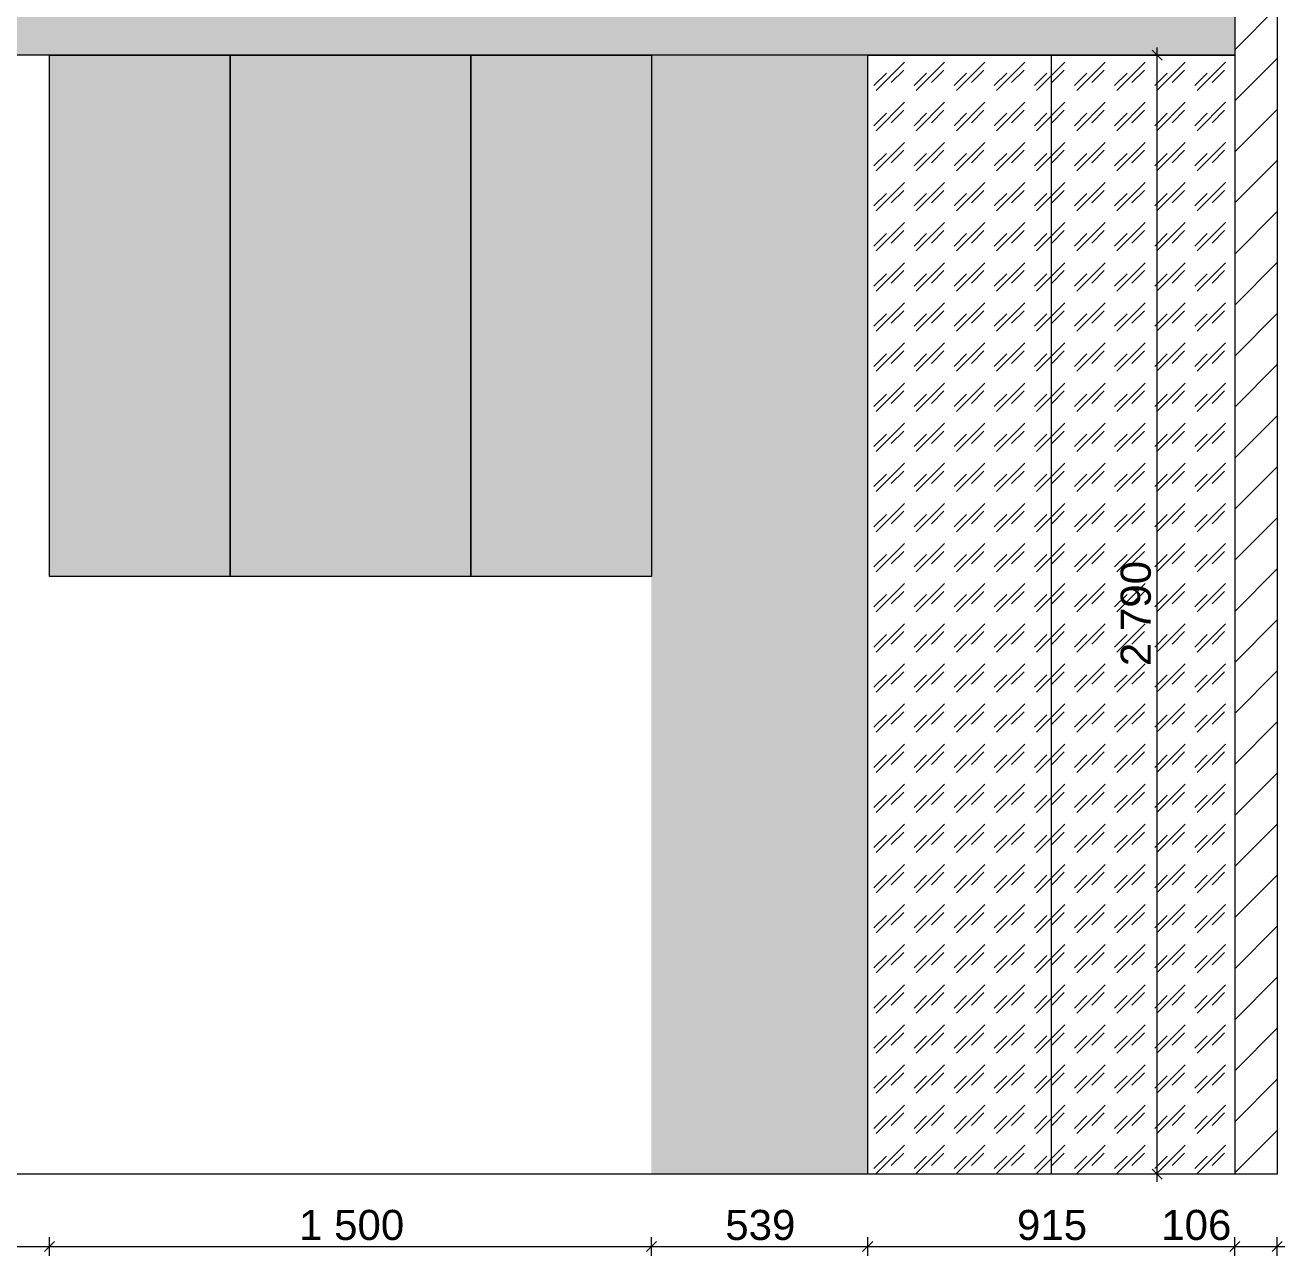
# Model space of a CAD drawing. Header units: millimetres. Extents: x 2336463 to 2579121, y 595385 to 778077.
# Drawn here: x 2497457 to 2500596, y 681008 to 684077 of the extents above; entities that cross this region are included whole.
import ezdxf

# ---------------------------------------------------------------- set-up
doc = ezdxf.new("R2010")
doc.units = ezdxf.units.MM
doc.header["$MEASUREMENT"] = 0
for name, color, linetype, lineweight in [('+возводимые стены_Ном._пера__1', 7, 'Continuous', 13), ('+возводимые стены_Ном._пера__19', 255, 'Continuous', 0), ('1 Планировка_Ном._пера__1', 7, 'Continuous', 13)]:
    doc.layers.add(name, color=color, linetype=linetype, lineweight=lineweight)
doc.layers.add('+возводимые стены_Ном._пера__242', color=7, linetype='Continuous', lineweight=13, true_color=0x1b55b5)
doc.layers.add('1 Планировка размеры_Ном._пера__242', color=7, linetype='Continuous', lineweight=13, true_color=0x1b55b5)
doc.layers.add('1 Планировка размеры', color=7, linetype='Continuous')
doc.styles.add('СГЕНЕРИР_СТИЛЬ_1', font='arial.ttf')
doc.dimstyles.new('СГЕНЕРИР_СТИЛЬ__1', dxfattribs={"dimtxt": 75, "dimasz": 23.75, "dimexe": 0.18, "dimexo": 300, "dimgap": 0, "dimtad": 1, "dimtih": 1, "dimtoh": 1, "dimdec": 0, "dimzin": 0, "dimdsep": 46, "dimtxsty": 'СГЕНЕРИР_СТИЛЬ_1', "dimblk": 'ARROWHEAD_6', "dimblk1": 'ARROWHEAD_6', "dimblk2": 'ARROWHEAD_6', "dimcen": 0.09, "dimclrd": 256, "dimclre": 256, "dimclrt": 256, "dimazin": 0, "dimtfac": 1, "dimtdec": 4, "dimtmove": 0, "dimatfit": 3, "dimfxl": 0, "dimtolj": 1, "dimtzin": 0, "dimarcsym": 0})
doc.dimstyles.new('СГЕНЕРИР_СТИЛЬ__2', dxfattribs={"dimtxt": 75, "dimasz": 23.75, "dimexe": 0.18, "dimexo": 300, "dimgap": 0, "dimtad": 1, "dimdec": 0, "dimzin": 0, "dimdsep": 46, "dimtxsty": 'СГЕНЕРИР_СТИЛЬ_1', "dimblk": 'ARROWHEAD_6', "dimblk1": 'ARROWHEAD_6', "dimblk2": 'ARROWHEAD_6', "dimcen": 0.09, "dimclrd": 256, "dimclre": 256, "dimclrt": 256, "dimazin": 0, "dimtfac": 1, "dimtdec": 4, "dimtmove": 0, "dimatfit": 3, "dimfxl": 0, "dimtolj": 1, "dimtzin": 0, "dimarcsym": 0})

# ---------------------------------------------------------------- blocks, each defined once
blk = doc.blocks.new('*X16', base_point=(2086872, 585813.7))
at = {"layer": '+возводимые стены_Ном._пера__242', "color": 152, "linetype": 'Continuous', "lineweight": 13, "true_color": 0x1b55b5}
for p, q in [((2499577.5, 683913.7), (2499648.2, 683984.4)), ((2499677.5, 683913.7), (2499748.2, 683984.4)), ((2499777.5, 683913.7), (2499848.2, 683984.4)), ((2499877.5, 683913.7), (2499948.2, 683984.4)), ((2499977.5, 683913.7), (2500048.2, 683984.4)), ((2500077.5, 683913.7), (2500148.2, 683984.4)), ((2500177.5, 683913.7), (2500248.2, 683984.4)), ((2500277.5, 683913.7), (2500348.2, 683984.4)), ((2500377.5, 683913.7), (2500448.2, 683984.4)), ((2499572, 683926.1), (2499603.1, 683957.1)), ((2499615.2, 683933.6), (2499646.3, 683964.7)), ((2499672, 683926.1), (2499703.1, 683957.1)), ((2499715.2, 683933.6), (2499746.3, 683964.7)), ((2499772, 683926.1), (2499803.1, 683957.1)), ((2499815.2, 683933.6), (2499846.3, 683964.7)), ((2499872, 683926.1), (2499903.1, 683957.1)), ((2499915.2, 683933.6), (2499946.3, 683964.7)), ((2499972, 683926.1), (2500003.1, 683957.1)), ((2500015.2, 683933.6), (2500046.3, 683964.7)), ((2500072, 683926.1), (2500103.1, 683957.1)), ((2500115.2, 683933.6), (2500146.3, 683964.7)), ((2500172, 683926.1), (2500203.1, 683957.1)), ((2500215.2, 683933.6), (2500246.3, 683964.7)), ((2500272, 683926.1), (2500303.1, 683957.1)), ((2500315.2, 683933.6), (2500346.3, 683964.7)), ((2500372, 683926.1), (2500403.1, 683957.1)), ((2500415.2, 683933.6), (2500446.3, 683964.7)), ((2499577.5, 683813.7), (2499648.2, 683884.4)), ((2499677.5, 683813.7), (2499748.2, 683884.4)), ((2499777.5, 683813.7), (2499848.2, 683884.4)), ((2499877.5, 683813.7), (2499948.2, 683884.4)), ((2499977.5, 683813.7), (2500048.2, 683884.4)), ((2500077.5, 683813.7), (2500148.2, 683884.4)), ((2500177.5, 683813.7), (2500248.2, 683884.4)), ((2500277.5, 683813.7), (2500348.2, 683884.4)), ((2500377.5, 683813.7), (2500448.2, 683884.4)), ((2499572, 683826.1), (2499603.1, 683857.1)), ((2499615.2, 683833.6), (2499646.3, 683864.7)), ((2499672, 683826.1), (2499703.1, 683857.1)), ((2499715.2, 683833.6), (2499746.3, 683864.7)), ((2499772, 683826.1), (2499803.1, 683857.1)), ((2499815.2, 683833.6), (2499846.3, 683864.7)), ((2499872, 683826.1), (2499903.1, 683857.1)), ((2499915.2, 683833.6), (2499946.3, 683864.7)), ((2499972, 683826.1), (2500003.1, 683857.1)), ((2500015.2, 683833.6), (2500046.3, 683864.7)), ((2500072, 683826.1), (2500103.1, 683857.1)), ((2500115.2, 683833.6), (2500146.3, 683864.7)), ((2500172, 683826.1), (2500203.1, 683857.1)), ((2500215.2, 683833.6), (2500246.3, 683864.7)), ((2500272, 683826.1), (2500303.1, 683857.1)), ((2500315.2, 683833.6), (2500346.3, 683864.7)), ((2500372, 683826.1), (2500403.1, 683857.1)), ((2500415.2, 683833.6), (2500446.3, 683864.7)), ((2499577.5, 683713.7), (2499648.2, 683784.4)), ((2499677.5, 683713.7), (2499748.2, 683784.4)), ((2499777.5, 683713.7), (2499848.2, 683784.4)), ((2499877.5, 683713.7), (2499948.2, 683784.4)), ((2499977.5, 683713.7), (2500048.2, 683784.4)), ((2500077.5, 683713.7), (2500148.2, 683784.4)), ((2500177.5, 683713.7), (2500248.2, 683784.4)), ((2500277.5, 683713.7), (2500348.2, 683784.4)), ((2500377.5, 683713.7), (2500448.2, 683784.4)), ((2499572, 683726.1), (2499603.1, 683757.1)), ((2499615.2, 683733.6), (2499646.3, 683764.7)), ((2499672, 683726.1), (2499703.1, 683757.1)), ((2499715.2, 683733.6), (2499746.3, 683764.7)), ((2499772, 683726.1), (2499803.1, 683757.1)), ((2499815.2, 683733.6), (2499846.3, 683764.7)), ((2499872, 683726.1), (2499903.1, 683757.1)), ((2499915.2, 683733.6), (2499946.3, 683764.7)), ((2499972, 683726.1), (2500003.1, 683757.1)), ((2500015.2, 683733.6), (2500046.3, 683764.7)), ((2500072, 683726.1), (2500103.1, 683757.1)), ((2500115.2, 683733.6), (2500146.3, 683764.7)), ((2500172, 683726.1), (2500203.1, 683757.1)), ((2500215.2, 683733.6), (2500246.3, 683764.7)), ((2500272, 683726.1), (2500303.1, 683757.1)), ((2500315.2, 683733.6), (2500346.3, 683764.7)), ((2500372, 683726.1), (2500403.1, 683757.1)), ((2500415.2, 683733.6), (2500446.3, 683764.7)), ((2499572, 683626.1), (2499603.1, 683657.1)), ((2499577.5, 683613.7), (2499648.2, 683684.4)), ((2499615.2, 683633.6), (2499646.3, 683664.7)), ((2499672, 683626.1), (2499703.1, 683657.1)), ((2499677.5, 683613.7), (2499748.2, 683684.4)), ((2499715.2, 683633.6), (2499746.3, 683664.7)), ((2499772, 683626.1), (2499803.1, 683657.1)), ((2499777.5, 683613.7), (2499848.2, 683684.4)), ((2499815.2, 683633.6), (2499846.3, 683664.7)), ((2499872, 683626.1), (2499903.1, 683657.1)), ((2499877.5, 683613.7), (2499948.2, 683684.4)), ((2499915.2, 683633.6), (2499946.3, 683664.7)), ((2499972, 683626.1), (2500003.1, 683657.1)), ((2499977.5, 683613.7), (2500048.2, 683684.4)), ((2500015.2, 683633.6), (2500046.3, 683664.7)), ((2500072, 683626.1), (2500103.1, 683657.1)), ((2500077.5, 683613.7), (2500148.2, 683684.4)), ((2500115.2, 683633.6), (2500146.3, 683664.7)), ((2500172, 683626.1), (2500203.1, 683657.1)), ((2500177.5, 683613.7), (2500248.2, 683684.4)), ((2500215.2, 683633.6), (2500246.3, 683664.7)), ((2500272, 683626.1), (2500303.1, 683657.1)), ((2500277.5, 683613.7), (2500348.2, 683684.4)), ((2500315.2, 683633.6), (2500346.3, 683664.7)), ((2500372, 683626.1), (2500403.1, 683657.1)), ((2500377.5, 683613.7), (2500448.2, 683684.4)), ((2500415.2, 683633.6), (2500446.3, 683664.7)), ((2499577.5, 683513.7), (2499648.2, 683584.4)), ((2499615.2, 683533.6), (2499646.3, 683564.7)), ((2499677.5, 683513.7), (2499748.2, 683584.4)), ((2499715.2, 683533.6), (2499746.3, 683564.7)), ((2499777.5, 683513.7), (2499848.2, 683584.4)), ((2499815.2, 683533.6), (2499846.3, 683564.7)), ((2499877.5, 683513.7), (2499948.2, 683584.4)), ((2499915.2, 683533.6), (2499946.3, 683564.7)), ((2499977.5, 683513.7), (2500048.2, 683584.4)), ((2500015.2, 683533.6), (2500046.3, 683564.7)), ((2500077.5, 683513.7), (2500148.2, 683584.4)), ((2500115.2, 683533.6), (2500146.3, 683564.7)), ((2500177.5, 683513.7), (2500248.2, 683584.4)), ((2500215.2, 683533.6), (2500246.3, 683564.7)), ((2500277.5, 683513.7), (2500348.2, 683584.4)), ((2500315.2, 683533.6), (2500346.3, 683564.7)), ((2500377.5, 683513.7), (2500448.2, 683584.4)), ((2500415.2, 683533.6), (2500446.3, 683564.7)), ((2499572, 683526.1), (2499603.1, 683557.1)), ((2499672, 683526.1), (2499703.1, 683557.1)), ((2499772, 683526.1), (2499803.1, 683557.1)), ((2499872, 683526.1), (2499903.1, 683557.1)), ((2499972, 683526.1), (2500003.1, 683557.1)), ((2500072, 683526.1), (2500103.1, 683557.1)), ((2500172, 683526.1), (2500203.1, 683557.1)), ((2500272, 683526.1), (2500303.1, 683557.1)), ((2500372, 683526.1), (2500403.1, 683557.1)), ((2499577.5, 683413.7), (2499648.2, 683484.4)), ((2499677.5, 683413.7), (2499748.2, 683484.4)), ((2499777.5, 683413.7), (2499848.2, 683484.4)), ((2499877.5, 683413.7), (2499948.2, 683484.4)), ((2499977.5, 683413.7), (2500048.2, 683484.4)), ((2500077.5, 683413.7), (2500148.2, 683484.4)), ((2500177.5, 683413.7), (2500248.2, 683484.4)), ((2500277.5, 683413.7), (2500348.2, 683484.4)), ((2500377.5, 683413.7), (2500448.2, 683484.4)), ((2499572, 683426.1), (2499603.1, 683457.1)), ((2499615.2, 683433.6), (2499646.3, 683464.7)), ((2499672, 683426.1), (2499703.1, 683457.1)), ((2499715.2, 683433.6), (2499746.3, 683464.7)), ((2499772, 683426.1), (2499803.1, 683457.1)), ((2499815.2, 683433.6), (2499846.3, 683464.7)), ((2499872, 683426.1), (2499903.1, 683457.1)), ((2499915.2, 683433.6), (2499946.3, 683464.7)), ((2499972, 683426.1), (2500003.1, 683457.1)), ((2500015.2, 683433.6), (2500046.3, 683464.7)), ((2500072, 683426.1), (2500103.1, 683457.1)), ((2500115.2, 683433.6), (2500146.3, 683464.7)), ((2500172, 683426.1), (2500203.1, 683457.1)), ((2500215.2, 683433.6), (2500246.3, 683464.7)), ((2500272, 683426.1), (2500303.1, 683457.1)), ((2500315.2, 683433.6), (2500346.3, 683464.7)), ((2500372, 683426.1), (2500403.1, 683457.1)), ((2500415.2, 683433.6), (2500446.3, 683464.7)), ((2499577.5, 683313.7), (2499648.2, 683384.4)), ((2499677.5, 683313.7), (2499748.2, 683384.4)), ((2499777.5, 683313.7), (2499848.2, 683384.4)), ((2499877.5, 683313.7), (2499948.2, 683384.4)), ((2499977.5, 683313.7), (2500048.2, 683384.4)), ((2500077.5, 683313.7), (2500148.2, 683384.4)), ((2500177.5, 683313.7), (2500248.2, 683384.4)), ((2500277.5, 683313.7), (2500348.2, 683384.4)), ((2500377.5, 683313.7), (2500448.2, 683384.4)), ((2499572, 683326.1), (2499603.1, 683357.1)), ((2499615.2, 683333.6), (2499646.3, 683364.7)), ((2499672, 683326.1), (2499703.1, 683357.1)), ((2499715.2, 683333.6), (2499746.3, 683364.7)), ((2499772, 683326.1), (2499803.1, 683357.1)), ((2499815.2, 683333.6), (2499846.3, 683364.7)), ((2499872, 683326.1), (2499903.1, 683357.1)), ((2499915.2, 683333.6), (2499946.3, 683364.7)), ((2499972, 683326.1), (2500003.1, 683357.1)), ((2500015.2, 683333.6), (2500046.3, 683364.7)), ((2500072, 683326.1), (2500103.1, 683357.1)), ((2500115.2, 683333.6), (2500146.3, 683364.7)), ((2500172, 683326.1), (2500203.1, 683357.1)), ((2500215.2, 683333.6), (2500246.3, 683364.7)), ((2500272, 683326.1), (2500303.1, 683357.1)), ((2500315.2, 683333.6), (2500346.3, 683364.7)), ((2500372, 683326.1), (2500403.1, 683357.1)), ((2500415.2, 683333.6), (2500446.3, 683364.7)), ((2499577.5, 683213.7), (2499648.2, 683284.4)), ((2499677.5, 683213.7), (2499748.2, 683284.4)), ((2499777.5, 683213.7), (2499848.2, 683284.4)), ((2499877.5, 683213.7), (2499948.2, 683284.4)), ((2499977.5, 683213.7), (2500048.2, 683284.4)), ((2500077.5, 683213.7), (2500148.2, 683284.4)), ((2500177.5, 683213.7), (2500248.2, 683284.4)), ((2500277.5, 683213.7), (2500348.2, 683284.4)), ((2500377.5, 683213.7), (2500448.2, 683284.4)), ((2499572, 683226.1), (2499603.1, 683257.1)), ((2499615.2, 683233.6), (2499646.3, 683264.7)), ((2499672, 683226.1), (2499703.1, 683257.1)), ((2499715.2, 683233.6), (2499746.3, 683264.7)), ((2499772, 683226.1), (2499803.1, 683257.1)), ((2499815.2, 683233.6), (2499846.3, 683264.7)), ((2499872, 683226.1), (2499903.1, 683257.1)), ((2499915.2, 683233.6), (2499946.3, 683264.7)), ((2499972, 683226.1), (2500003.1, 683257.1)), ((2500015.2, 683233.6), (2500046.3, 683264.7)), ((2500072, 683226.1), (2500103.1, 683257.1)), ((2500115.2, 683233.6), (2500146.3, 683264.7)), ((2500172, 683226.1), (2500203.1, 683257.1)), ((2500215.2, 683233.6), (2500246.3, 683264.7)), ((2500272, 683226.1), (2500303.1, 683257.1)), ((2500315.2, 683233.6), (2500346.3, 683264.7)), ((2500372, 683226.1), (2500403.1, 683257.1)), ((2500415.2, 683233.6), (2500446.3, 683264.7)), ((2499572, 683126.1), (2499603.1, 683157.1)), ((2499577.5, 683113.7), (2499648.2, 683184.4)), ((2499615.2, 683133.6), (2499646.3, 683164.7)), ((2499672, 683126.1), (2499703.1, 683157.1)), ((2499677.5, 683113.7), (2499748.2, 683184.4)), ((2499715.2, 683133.6), (2499746.3, 683164.7)), ((2499772, 683126.1), (2499803.1, 683157.1)), ((2499777.5, 683113.7), (2499848.2, 683184.4)), ((2499815.2, 683133.6), (2499846.3, 683164.7)), ((2499872, 683126.1), (2499903.1, 683157.1)), ((2499877.5, 683113.7), (2499948.2, 683184.4)), ((2499915.2, 683133.6), (2499946.3, 683164.7)), ((2499972, 683126.1), (2500003.1, 683157.1)), ((2499977.5, 683113.7), (2500048.2, 683184.4)), ((2500015.2, 683133.6), (2500046.3, 683164.7)), ((2500072, 683126.1), (2500103.1, 683157.1)), ((2500077.5, 683113.7), (2500148.2, 683184.4)), ((2500115.2, 683133.6), (2500146.3, 683164.7)), ((2500172, 683126.1), (2500203.1, 683157.1)), ((2500177.5, 683113.7), (2500248.2, 683184.4)), ((2500215.2, 683133.6), (2500246.3, 683164.7)), ((2500272, 683126.1), (2500303.1, 683157.1)), ((2500277.5, 683113.7), (2500348.2, 683184.4)), ((2500315.2, 683133.6), (2500346.3, 683164.7)), ((2500372, 683126.1), (2500403.1, 683157.1)), ((2500377.5, 683113.7), (2500448.2, 683184.4)), ((2500415.2, 683133.6), (2500446.3, 683164.7)), ((2499577.5, 683013.7), (2499648.2, 683084.4)), ((2499615.2, 683033.6), (2499646.3, 683064.7)), ((2499677.5, 683013.7), (2499748.2, 683084.4)), ((2499715.2, 683033.6), (2499746.3, 683064.7)), ((2499777.5, 683013.7), (2499848.2, 683084.4)), ((2499815.2, 683033.6), (2499846.3, 683064.7)), ((2499877.5, 683013.7), (2499948.2, 683084.4)), ((2499915.2, 683033.6), (2499946.3, 683064.7)), ((2499977.5, 683013.7), (2500048.2, 683084.4)), ((2500015.2, 683033.6), (2500046.3, 683064.7)), ((2500077.5, 683013.7), (2500148.2, 683084.4)), ((2500115.2, 683033.6), (2500146.3, 683064.7)), ((2500177.5, 683013.7), (2500248.2, 683084.4)), ((2500215.2, 683033.6), (2500246.3, 683064.7)), ((2500277.5, 683013.7), (2500348.2, 683084.4)), ((2500315.2, 683033.6), (2500346.3, 683064.7)), ((2500377.5, 683013.7), (2500448.2, 683084.4)), ((2500415.2, 683033.6), (2500446.3, 683064.7)), ((2499572, 683026.1), (2499603.1, 683057.1)), ((2499672, 683026.1), (2499703.1, 683057.1)), ((2499772, 683026.1), (2499803.1, 683057.1)), ((2499872, 683026.1), (2499903.1, 683057.1)), ((2499972, 683026.1), (2500003.1, 683057.1)), ((2500072, 683026.1), (2500103.1, 683057.1)), ((2500172, 683026.1), (2500203.1, 683057.1)), ((2500272, 683026.1), (2500303.1, 683057.1)), ((2500372, 683026.1), (2500403.1, 683057.1)), ((2499577.5, 682913.7), (2499648.2, 682984.4)), ((2499677.5, 682913.7), (2499748.2, 682984.4)), ((2499777.5, 682913.7), (2499848.2, 682984.4)), ((2499877.5, 682913.7), (2499948.2, 682984.4)), ((2499977.5, 682913.7), (2500048.2, 682984.4)), ((2500077.5, 682913.7), (2500148.2, 682984.4)), ((2500177.5, 682913.7), (2500248.2, 682984.4)), ((2500277.5, 682913.7), (2500348.2, 682984.4)), ((2500377.5, 682913.7), (2500448.2, 682984.4)), ((2499572, 682926.1), (2499603.1, 682957.1)), ((2499615.2, 682933.6), (2499646.3, 682964.7)), ((2499672, 682926.1), (2499703.1, 682957.1)), ((2499715.2, 682933.6), (2499746.3, 682964.7)), ((2499772, 682926.1), (2499803.1, 682957.1)), ((2499815.2, 682933.6), (2499846.3, 682964.7)), ((2499872, 682926.1), (2499903.1, 682957.1)), ((2499915.2, 682933.6), (2499946.3, 682964.7)), ((2499972, 682926.1), (2500003.1, 682957.1)), ((2500015.2, 682933.6), (2500046.3, 682964.7)), ((2500072, 682926.1), (2500103.1, 682957.1)), ((2500115.2, 682933.6), (2500146.3, 682964.7)), ((2500172, 682926.1), (2500203.1, 682957.1)), ((2500215.2, 682933.6), (2500246.3, 682964.7)), ((2500272, 682926.1), (2500303.1, 682957.1)), ((2500315.2, 682933.6), (2500346.3, 682964.7)), ((2500372, 682926.1), (2500403.1, 682957.1)), ((2500415.2, 682933.6), (2500446.3, 682964.7)), ((2499577.5, 682813.7), (2499648.2, 682884.4)), ((2499677.5, 682813.7), (2499748.2, 682884.4)), ((2499777.5, 682813.7), (2499848.2, 682884.4)), ((2499877.5, 682813.7), (2499948.2, 682884.4)), ((2499977.5, 682813.7), (2500048.2, 682884.4)), ((2500077.5, 682813.7), (2500148.2, 682884.4)), ((2500177.5, 682813.7), (2500248.2, 682884.4)), ((2500277.5, 682813.7), (2500348.2, 682884.4)), ((2500377.5, 682813.7), (2500448.2, 682884.4)), ((2499572, 682826.1), (2499603.1, 682857.1)), ((2499615.2, 682833.6), (2499646.3, 682864.7)), ((2499672, 682826.1), (2499703.1, 682857.1)), ((2499715.2, 682833.6), (2499746.3, 682864.7)), ((2499772, 682826.1), (2499803.1, 682857.1)), ((2499815.2, 682833.6), (2499846.3, 682864.7)), ((2499872, 682826.1), (2499903.1, 682857.1)), ((2499915.2, 682833.6), (2499946.3, 682864.7)), ((2499972, 682826.1), (2500003.1, 682857.1)), ((2500015.2, 682833.6), (2500046.3, 682864.7)), ((2500072, 682826.1), (2500103.1, 682857.1)), ((2500115.2, 682833.6), (2500146.3, 682864.7)), ((2500172, 682826.1), (2500203.1, 682857.1)), ((2500215.2, 682833.6), (2500246.3, 682864.7)), ((2500272, 682826.1), (2500303.1, 682857.1)), ((2500315.2, 682833.6), (2500346.3, 682864.7)), ((2500372, 682826.1), (2500403.1, 682857.1)), ((2500415.2, 682833.6), (2500446.3, 682864.7)), ((2499577.5, 682713.7), (2499648.2, 682784.4)), ((2499677.5, 682713.7), (2499748.2, 682784.4)), ((2499777.5, 682713.7), (2499848.2, 682784.4)), ((2499877.5, 682713.7), (2499948.2, 682784.4)), ((2499977.5, 682713.7), (2500048.2, 682784.4)), ((2500077.5, 682713.7), (2500148.2, 682784.4)), ((2500177.5, 682713.7), (2500248.2, 682784.4)), ((2500277.5, 682713.7), (2500348.2, 682784.4)), ((2500377.5, 682713.7), (2500448.2, 682784.4)), ((2499572, 682726.1), (2499603.1, 682757.1)), ((2499615.2, 682733.6), (2499646.3, 682764.7)), ((2499672, 682726.1), (2499703.1, 682757.1)), ((2499715.2, 682733.6), (2499746.3, 682764.7)), ((2499772, 682726.1), (2499803.1, 682757.1)), ((2499815.2, 682733.6), (2499846.3, 682764.7)), ((2499872, 682726.1), (2499903.1, 682757.1)), ((2499915.2, 682733.6), (2499946.3, 682764.7)), ((2499972, 682726.1), (2500003.1, 682757.1)), ((2500015.2, 682733.6), (2500046.3, 682764.7)), ((2500072, 682726.1), (2500103.1, 682757.1)), ((2500115.2, 682733.6), (2500146.3, 682764.7)), ((2500172, 682726.1), (2500203.1, 682757.1)), ((2500215.2, 682733.6), (2500246.3, 682764.7)), ((2500272, 682726.1), (2500303.1, 682757.1)), ((2500315.2, 682733.6), (2500346.3, 682764.7)), ((2500372, 682726.1), (2500403.1, 682757.1)), ((2500415.2, 682733.6), (2500446.3, 682764.7)), ((2499577.5, 682613.7), (2499648.2, 682684.4)), ((2499677.5, 682613.7), (2499748.2, 682684.4)), ((2499777.5, 682613.7), (2499848.2, 682684.4)), ((2499877.5, 682613.7), (2499948.2, 682684.4)), ((2499977.5, 682613.7), (2500048.2, 682684.4)), ((2500077.5, 682613.7), (2500148.2, 682684.4)), ((2500177.5, 682613.7), (2500248.2, 682684.4)), ((2500277.5, 682613.7), (2500348.2, 682684.4)), ((2500377.5, 682613.7), (2500448.2, 682684.4)), ((2499572, 682626.1), (2499603.1, 682657.1)), ((2499615.2, 682633.6), (2499646.3, 682664.7)), ((2499672, 682626.1), (2499703.1, 682657.1)), ((2499715.2, 682633.6), (2499746.3, 682664.7)), ((2499772, 682626.1), (2499803.1, 682657.1)), ((2499815.2, 682633.6), (2499846.3, 682664.7)), ((2499872, 682626.1), (2499903.1, 682657.1)), ((2499915.2, 682633.6), (2499946.3, 682664.7)), ((2499972, 682626.1), (2500003.1, 682657.1)), ((2500015.2, 682633.6), (2500046.3, 682664.7)), ((2500072, 682626.1), (2500103.1, 682657.1)), ((2500115.2, 682633.6), (2500146.3, 682664.7)), ((2500172, 682626.1), (2500203.1, 682657.1)), ((2500215.2, 682633.6), (2500246.3, 682664.7)), ((2500272, 682626.1), (2500303.1, 682657.1)), ((2500315.2, 682633.6), (2500346.3, 682664.7)), ((2500372, 682626.1), (2500403.1, 682657.1)), ((2500415.2, 682633.6), (2500446.3, 682664.7)), ((2499577.5, 682513.7), (2499648.2, 682584.4)), ((2499615.2, 682533.6), (2499646.3, 682564.7)), ((2499677.5, 682513.7), (2499748.2, 682584.4)), ((2499715.2, 682533.6), (2499746.3, 682564.7)), ((2499777.5, 682513.7), (2499848.2, 682584.4)), ((2499815.2, 682533.6), (2499846.3, 682564.7)), ((2499877.5, 682513.7), (2499948.2, 682584.4)), ((2499915.2, 682533.6), (2499946.3, 682564.7)), ((2499977.5, 682513.7), (2500048.2, 682584.4)), ((2500015.2, 682533.6), (2500046.3, 682564.7)), ((2500077.5, 682513.7), (2500148.2, 682584.4)), ((2500115.2, 682533.6), (2500146.3, 682564.7)), ((2500177.5, 682513.7), (2500248.2, 682584.4)), ((2500215.2, 682533.6), (2500246.3, 682564.7)), ((2500277.5, 682513.7), (2500348.2, 682584.4)), ((2500315.2, 682533.6), (2500346.3, 682564.7)), ((2500377.5, 682513.7), (2500448.2, 682584.4)), ((2500415.2, 682533.6), (2500446.3, 682564.7)), ((2499572, 682526.1), (2499603.1, 682557.1)), ((2499672, 682526.1), (2499703.1, 682557.1)), ((2499772, 682526.1), (2499803.1, 682557.1)), ((2499872, 682526.1), (2499903.1, 682557.1)), ((2499972, 682526.1), (2500003.1, 682557.1)), ((2500072, 682526.1), (2500103.1, 682557.1)), ((2500172, 682526.1), (2500203.1, 682557.1)), ((2500272, 682526.1), (2500303.1, 682557.1)), ((2500372, 682526.1), (2500403.1, 682557.1)), ((2499577.5, 682413.7), (2499648.2, 682484.4)), ((2499615.2, 682433.6), (2499646.3, 682464.7)), ((2499677.5, 682413.7), (2499748.2, 682484.4)), ((2499715.2, 682433.6), (2499746.3, 682464.7)), ((2499777.5, 682413.7), (2499848.2, 682484.4)), ((2499815.2, 682433.6), (2499846.3, 682464.7)), ((2499877.5, 682413.7), (2499948.2, 682484.4)), ((2499915.2, 682433.6), (2499946.3, 682464.7)), ((2499977.5, 682413.7), (2500048.2, 682484.4)), ((2500015.2, 682433.6), (2500046.3, 682464.7)), ((2500077.5, 682413.7), (2500148.2, 682484.4)), ((2500115.2, 682433.6), (2500146.3, 682464.7)), ((2500177.5, 682413.7), (2500248.2, 682484.4)), ((2500215.2, 682433.6), (2500246.3, 682464.7)), ((2500277.5, 682413.7), (2500348.2, 682484.4)), ((2500315.2, 682433.6), (2500346.3, 682464.7)), ((2500377.5, 682413.7), (2500448.2, 682484.4)), ((2500415.2, 682433.6), (2500446.3, 682464.7)), ((2499572, 682426.1), (2499603.1, 682457.1)), ((2499672, 682426.1), (2499703.1, 682457.1)), ((2499772, 682426.1), (2499803.1, 682457.1)), ((2499872, 682426.1), (2499903.1, 682457.1)), ((2499972, 682426.1), (2500003.1, 682457.1)), ((2500072, 682426.1), (2500103.1, 682457.1)), ((2500172, 682426.1), (2500203.1, 682457.1)), ((2500272, 682426.1), (2500303.1, 682457.1)), ((2500372, 682426.1), (2500403.1, 682457.1)), ((2499577.5, 682313.7), (2499648.2, 682384.4)), ((2499677.5, 682313.7), (2499748.2, 682384.4)), ((2499777.5, 682313.7), (2499848.2, 682384.4)), ((2499877.5, 682313.7), (2499948.2, 682384.4)), ((2499977.5, 682313.7), (2500048.2, 682384.4)), ((2500077.5, 682313.7), (2500148.2, 682384.4)), ((2500177.5, 682313.7), (2500248.2, 682384.4)), ((2500277.5, 682313.7), (2500348.2, 682384.4)), ((2500377.5, 682313.7), (2500448.2, 682384.4)), ((2499572, 682326.1), (2499603.1, 682357.1)), ((2499615.2, 682333.6), (2499646.3, 682364.7)), ((2499672, 682326.1), (2499703.1, 682357.1)), ((2499715.2, 682333.6), (2499746.3, 682364.7)), ((2499772, 682326.1), (2499803.1, 682357.1)), ((2499815.2, 682333.6), (2499846.3, 682364.7)), ((2499872, 682326.1), (2499903.1, 682357.1)), ((2499915.2, 682333.6), (2499946.3, 682364.7)), ((2499972, 682326.1), (2500003.1, 682357.1)), ((2500015.2, 682333.6), (2500046.3, 682364.7)), ((2500072, 682326.1), (2500103.1, 682357.1)), ((2500115.2, 682333.6), (2500146.3, 682364.7)), ((2500172, 682326.1), (2500203.1, 682357.1)), ((2500215.2, 682333.6), (2500246.3, 682364.7)), ((2500272, 682326.1), (2500303.1, 682357.1)), ((2500315.2, 682333.6), (2500346.3, 682364.7)), ((2500372, 682326.1), (2500403.1, 682357.1)), ((2500415.2, 682333.6), (2500446.3, 682364.7)), ((2499577.5, 682213.7), (2499648.2, 682284.4)), ((2499677.5, 682213.7), (2499748.2, 682284.4)), ((2499777.5, 682213.7), (2499848.2, 682284.4)), ((2499877.5, 682213.7), (2499948.2, 682284.4)), ((2499977.5, 682213.7), (2500048.2, 682284.4)), ((2500077.5, 682213.7), (2500148.2, 682284.4)), ((2500177.5, 682213.7), (2500248.2, 682284.4)), ((2500277.5, 682213.7), (2500348.2, 682284.4)), ((2500377.5, 682213.7), (2500448.2, 682284.4)), ((2499572, 682226.1), (2499603.1, 682257.1)), ((2499615.2, 682233.6), (2499646.3, 682264.7)), ((2499672, 682226.1), (2499703.1, 682257.1)), ((2499715.2, 682233.6), (2499746.3, 682264.7)), ((2499772, 682226.1), (2499803.1, 682257.1)), ((2499815.2, 682233.6), (2499846.3, 682264.7)), ((2499872, 682226.1), (2499903.1, 682257.1)), ((2499915.2, 682233.6), (2499946.3, 682264.7)), ((2499972, 682226.1), (2500003.1, 682257.1)), ((2500015.2, 682233.6), (2500046.3, 682264.7)), ((2500072, 682226.1), (2500103.1, 682257.1)), ((2500115.2, 682233.6), (2500146.3, 682264.7)), ((2500172, 682226.1), (2500203.1, 682257.1)), ((2500215.2, 682233.6), (2500246.3, 682264.7)), ((2500272, 682226.1), (2500303.1, 682257.1)), ((2500315.2, 682233.6), (2500346.3, 682264.7)), ((2500372, 682226.1), (2500403.1, 682257.1)), ((2500415.2, 682233.6), (2500446.3, 682264.7)), ((2499577.5, 682113.7), (2499648.2, 682184.4)), ((2499677.5, 682113.7), (2499748.2, 682184.4)), ((2499777.5, 682113.7), (2499848.2, 682184.4)), ((2499877.5, 682113.7), (2499948.2, 682184.4)), ((2499977.5, 682113.7), (2500048.2, 682184.4)), ((2500077.5, 682113.7), (2500148.2, 682184.4)), ((2500177.5, 682113.7), (2500248.2, 682184.4)), ((2500277.5, 682113.7), (2500348.2, 682184.4)), ((2500377.5, 682113.7), (2500448.2, 682184.4)), ((2499572, 682126.1), (2499603.1, 682157.1)), ((2499615.2, 682133.6), (2499646.3, 682164.7)), ((2499672, 682126.1), (2499703.1, 682157.1)), ((2499715.2, 682133.6), (2499746.3, 682164.7)), ((2499772, 682126.1), (2499803.1, 682157.1)), ((2499815.2, 682133.6), (2499846.3, 682164.7)), ((2499872, 682126.1), (2499903.1, 682157.1)), ((2499915.2, 682133.6), (2499946.3, 682164.7)), ((2499972, 682126.1), (2500003.1, 682157.1)), ((2500015.2, 682133.6), (2500046.3, 682164.7)), ((2500072, 682126.1), (2500103.1, 682157.1)), ((2500115.2, 682133.6), (2500146.3, 682164.7)), ((2500172, 682126.1), (2500203.1, 682157.1)), ((2500215.2, 682133.6), (2500246.3, 682164.7)), ((2500272, 682126.1), (2500303.1, 682157.1)), ((2500315.2, 682133.6), (2500346.3, 682164.7)), ((2500372, 682126.1), (2500403.1, 682157.1)), ((2500415.2, 682133.6), (2500446.3, 682164.7)), ((2499572, 682026.1), (2499603.1, 682057.1)), ((2499577.5, 682013.7), (2499648.2, 682084.4)), ((2499615.2, 682033.6), (2499646.3, 682064.7)), ((2499672, 682026.1), (2499703.1, 682057.1)), ((2499677.5, 682013.7), (2499748.2, 682084.4)), ((2499715.2, 682033.6), (2499746.3, 682064.7)), ((2499772, 682026.1), (2499803.1, 682057.1)), ((2499777.5, 682013.7), (2499848.2, 682084.4)), ((2499815.2, 682033.6), (2499846.3, 682064.7)), ((2499872, 682026.1), (2499903.1, 682057.1)), ((2499877.5, 682013.7), (2499948.2, 682084.4)), ((2499915.2, 682033.6), (2499946.3, 682064.7)), ((2499972, 682026.1), (2500003.1, 682057.1)), ((2499977.5, 682013.7), (2500048.2, 682084.4)), ((2500015.2, 682033.6), (2500046.3, 682064.7)), ((2500072, 682026.1), (2500103.1, 682057.1)), ((2500077.5, 682013.7), (2500148.2, 682084.4)), ((2500115.2, 682033.6), (2500146.3, 682064.7)), ((2500172, 682026.1), (2500203.1, 682057.1)), ((2500177.5, 682013.7), (2500248.2, 682084.4)), ((2500215.2, 682033.6), (2500246.3, 682064.7)), ((2500272, 682026.1), (2500303.1, 682057.1)), ((2500277.5, 682013.7), (2500348.2, 682084.4)), ((2500315.2, 682033.6), (2500346.3, 682064.7)), ((2500372, 682026.1), (2500403.1, 682057.1)), ((2500377.5, 682013.7), (2500448.2, 682084.4)), ((2500415.2, 682033.6), (2500446.3, 682064.7)), ((2499577.5, 681913.7), (2499648.2, 681984.4)), ((2499615.2, 681933.6), (2499646.3, 681964.7)), ((2499677.5, 681913.7), (2499748.2, 681984.4)), ((2499715.2, 681933.6), (2499746.3, 681964.7)), ((2499777.5, 681913.7), (2499848.2, 681984.4)), ((2499815.2, 681933.6), (2499846.3, 681964.7)), ((2499877.5, 681913.7), (2499948.2, 681984.4)), ((2499915.2, 681933.6), (2499946.3, 681964.7)), ((2499977.5, 681913.7), (2500048.2, 681984.4)), ((2500015.2, 681933.6), (2500046.3, 681964.7)), ((2500077.5, 681913.7), (2500148.2, 681984.4)), ((2500115.2, 681933.6), (2500146.3, 681964.7)), ((2500177.5, 681913.7), (2500248.2, 681984.4)), ((2500215.2, 681933.6), (2500246.3, 681964.7)), ((2500277.5, 681913.7), (2500348.2, 681984.4)), ((2500315.2, 681933.6), (2500346.3, 681964.7)), ((2500377.5, 681913.7), (2500448.2, 681984.4)), ((2500415.2, 681933.6), (2500446.3, 681964.7)), ((2499572, 681926.1), (2499603.1, 681957.1)), ((2499672, 681926.1), (2499703.1, 681957.1)), ((2499772, 681926.1), (2499803.1, 681957.1)), ((2499872, 681926.1), (2499903.1, 681957.1)), ((2499972, 681926.1), (2500003.1, 681957.1)), ((2500072, 681926.1), (2500103.1, 681957.1)), ((2500172, 681926.1), (2500203.1, 681957.1)), ((2500272, 681926.1), (2500303.1, 681957.1)), ((2500372, 681926.1), (2500403.1, 681957.1)), ((2499577.5, 681813.7), (2499648.2, 681884.4)), ((2499677.5, 681813.7), (2499748.2, 681884.4)), ((2499777.5, 681813.7), (2499848.2, 681884.4)), ((2499877.5, 681813.7), (2499948.2, 681884.4)), ((2499977.5, 681813.7), (2500048.2, 681884.4)), ((2500077.5, 681813.7), (2500148.2, 681884.4)), ((2500177.5, 681813.7), (2500248.2, 681884.4)), ((2500277.5, 681813.7), (2500348.2, 681884.4)), ((2500377.5, 681813.7), (2500448.2, 681884.4)), ((2499572, 681826.1), (2499603.1, 681857.1)), ((2499615.2, 681833.6), (2499646.3, 681864.7)), ((2499672, 681826.1), (2499703.1, 681857.1)), ((2499715.2, 681833.6), (2499746.3, 681864.7)), ((2499772, 681826.1), (2499803.1, 681857.1)), ((2499815.2, 681833.6), (2499846.3, 681864.7)), ((2499872, 681826.1), (2499903.1, 681857.1)), ((2499915.2, 681833.6), (2499946.3, 681864.7)), ((2499972, 681826.1), (2500003.1, 681857.1)), ((2500015.2, 681833.6), (2500046.3, 681864.7)), ((2500072, 681826.1), (2500103.1, 681857.1)), ((2500115.2, 681833.6), (2500146.3, 681864.7)), ((2500172, 681826.1), (2500203.1, 681857.1)), ((2500215.2, 681833.6), (2500246.3, 681864.7)), ((2500272, 681826.1), (2500303.1, 681857.1)), ((2500315.2, 681833.6), (2500346.3, 681864.7)), ((2500372, 681826.1), (2500403.1, 681857.1)), ((2500415.2, 681833.6), (2500446.3, 681864.7)), ((2499577.5, 681713.7), (2499648.2, 681784.4)), ((2499677.5, 681713.7), (2499748.2, 681784.4)), ((2499777.5, 681713.7), (2499848.2, 681784.4)), ((2499877.5, 681713.7), (2499948.2, 681784.4)), ((2499977.5, 681713.7), (2500048.2, 681784.4)), ((2500077.5, 681713.7), (2500148.2, 681784.4)), ((2500177.5, 681713.7), (2500248.2, 681784.4)), ((2500277.5, 681713.7), (2500348.2, 681784.4)), ((2500377.5, 681713.7), (2500448.2, 681784.4)), ((2499572, 681726.1), (2499603.1, 681757.1)), ((2499615.2, 681733.6), (2499646.3, 681764.7)), ((2499672, 681726.1), (2499703.1, 681757.1)), ((2499715.2, 681733.6), (2499746.3, 681764.7)), ((2499772, 681726.1), (2499803.1, 681757.1)), ((2499815.2, 681733.6), (2499846.3, 681764.7)), ((2499872, 681726.1), (2499903.1, 681757.1)), ((2499915.2, 681733.6), (2499946.3, 681764.7)), ((2499972, 681726.1), (2500003.1, 681757.1)), ((2500015.2, 681733.6), (2500046.3, 681764.7)), ((2500072, 681726.1), (2500103.1, 681757.1)), ((2500115.2, 681733.6), (2500146.3, 681764.7)), ((2500172, 681726.1), (2500203.1, 681757.1)), ((2500215.2, 681733.6), (2500246.3, 681764.7)), ((2500272, 681726.1), (2500303.1, 681757.1)), ((2500315.2, 681733.6), (2500346.3, 681764.7)), ((2500372, 681726.1), (2500403.1, 681757.1)), ((2500415.2, 681733.6), (2500446.3, 681764.7)), ((2499577.5, 681613.7), (2499648.2, 681684.4)), ((2499677.5, 681613.7), (2499748.2, 681684.4)), ((2499777.5, 681613.7), (2499848.2, 681684.4)), ((2499877.5, 681613.7), (2499948.2, 681684.4)), ((2499977.5, 681613.7), (2500048.2, 681684.4)), ((2500077.5, 681613.7), (2500148.2, 681684.4)), ((2500177.5, 681613.7), (2500248.2, 681684.4)), ((2500277.5, 681613.7), (2500348.2, 681684.4)), ((2500377.5, 681613.7), (2500448.2, 681684.4)), ((2499572, 681626.1), (2499603.1, 681657.1)), ((2499615.2, 681633.6), (2499646.3, 681664.7)), ((2499672, 681626.1), (2499703.1, 681657.1)), ((2499715.2, 681633.6), (2499746.3, 681664.7)), ((2499772, 681626.1), (2499803.1, 681657.1)), ((2499815.2, 681633.6), (2499846.3, 681664.7)), ((2499872, 681626.1), (2499903.1, 681657.1)), ((2499915.2, 681633.6), (2499946.3, 681664.7)), ((2499972, 681626.1), (2500003.1, 681657.1)), ((2500015.2, 681633.6), (2500046.3, 681664.7)), ((2500072, 681626.1), (2500103.1, 681657.1)), ((2500115.2, 681633.6), (2500146.3, 681664.7)), ((2500172, 681626.1), (2500203.1, 681657.1)), ((2500215.2, 681633.6), (2500246.3, 681664.7)), ((2500272, 681626.1), (2500303.1, 681657.1)), ((2500315.2, 681633.6), (2500346.3, 681664.7)), ((2500372, 681626.1), (2500403.1, 681657.1)), ((2500415.2, 681633.6), (2500446.3, 681664.7)), ((2499572, 681526.1), (2499603.1, 681557.1)), ((2499577.5, 681513.7), (2499648.2, 681584.4)), ((2499615.2, 681533.6), (2499646.3, 681564.7)), ((2499672, 681526.1), (2499703.1, 681557.1)), ((2499677.5, 681513.7), (2499748.2, 681584.4)), ((2499715.2, 681533.6), (2499746.3, 681564.7)), ((2499772, 681526.1), (2499803.1, 681557.1)), ((2499777.5, 681513.7), (2499848.2, 681584.4)), ((2499815.2, 681533.6), (2499846.3, 681564.7)), ((2499872, 681526.1), (2499903.1, 681557.1)), ((2499877.5, 681513.7), (2499948.2, 681584.4)), ((2499915.2, 681533.6), (2499946.3, 681564.7)), ((2499972, 681526.1), (2500003.1, 681557.1)), ((2499977.5, 681513.7), (2500048.2, 681584.4)), ((2500015.2, 681533.6), (2500046.3, 681564.7)), ((2500072, 681526.1), (2500103.1, 681557.1)), ((2500077.5, 681513.7), (2500148.2, 681584.4)), ((2500115.2, 681533.6), (2500146.3, 681564.7)), ((2500172, 681526.1), (2500203.1, 681557.1)), ((2500177.5, 681513.7), (2500248.2, 681584.4)), ((2500215.2, 681533.6), (2500246.3, 681564.7)), ((2500272, 681526.1), (2500303.1, 681557.1)), ((2500277.5, 681513.7), (2500348.2, 681584.4)), ((2500315.2, 681533.6), (2500346.3, 681564.7)), ((2500372, 681526.1), (2500403.1, 681557.1)), ((2500377.5, 681513.7), (2500448.2, 681584.4)), ((2500415.2, 681533.6), (2500446.3, 681564.7)), ((2499577.5, 681413.7), (2499648.2, 681484.4)), ((2499615.2, 681433.6), (2499646.3, 681464.7)), ((2499677.5, 681413.7), (2499748.2, 681484.4)), ((2499715.2, 681433.6), (2499746.3, 681464.7)), ((2499777.5, 681413.7), (2499848.2, 681484.4)), ((2499815.2, 681433.6), (2499846.3, 681464.7)), ((2499877.5, 681413.7), (2499948.2, 681484.4)), ((2499915.2, 681433.6), (2499946.3, 681464.7)), ((2499977.5, 681413.7), (2500048.2, 681484.4)), ((2500015.2, 681433.6), (2500046.3, 681464.7)), ((2500077.5, 681413.7), (2500148.2, 681484.4)), ((2500115.2, 681433.6), (2500146.3, 681464.7)), ((2500177.5, 681413.7), (2500248.2, 681484.4)), ((2500215.2, 681433.6), (2500246.3, 681464.7)), ((2500277.5, 681413.7), (2500348.2, 681484.4)), ((2500315.2, 681433.6), (2500346.3, 681464.7)), ((2500377.5, 681413.7), (2500448.2, 681484.4)), ((2500415.2, 681433.6), (2500446.3, 681464.7)), ((2499572, 681426.1), (2499603.1, 681457.1)), ((2499672, 681426.1), (2499703.1, 681457.1)), ((2499772, 681426.1), (2499803.1, 681457.1)), ((2499872, 681426.1), (2499903.1, 681457.1)), ((2499972, 681426.1), (2500003.1, 681457.1)), ((2500072, 681426.1), (2500103.1, 681457.1)), ((2500172, 681426.1), (2500203.1, 681457.1)), ((2500272, 681426.1), (2500303.1, 681457.1)), ((2500372, 681426.1), (2500403.1, 681457.1)), ((2499577.5, 681313.7), (2499648.2, 681384.4)), ((2499677.5, 681313.7), (2499748.2, 681384.4)), ((2499777.5, 681313.7), (2499848.2, 681384.4)), ((2499877.5, 681313.7), (2499948.2, 681384.4)), ((2499977.5, 681313.7), (2500048.2, 681384.4)), ((2500077.5, 681313.7), (2500148.2, 681384.4)), ((2500177.5, 681313.7), (2500248.2, 681384.4)), ((2500277.5, 681313.7), (2500348.2, 681384.4)), ((2500377.5, 681313.7), (2500448.2, 681384.4)), ((2499572, 681326.1), (2499603.1, 681357.1)), ((2499615.2, 681333.6), (2499646.3, 681364.7)), ((2499672, 681326.1), (2499703.1, 681357.1)), ((2499715.2, 681333.6), (2499746.3, 681364.7)), ((2499772, 681326.1), (2499803.1, 681357.1)), ((2499815.2, 681333.6), (2499846.3, 681364.7)), ((2499872, 681326.1), (2499903.1, 681357.1)), ((2499915.2, 681333.6), (2499946.3, 681364.7)), ((2499972, 681326.1), (2500003.1, 681357.1)), ((2500015.2, 681333.6), (2500046.3, 681364.7)), ((2500072, 681326.1), (2500103.1, 681357.1)), ((2500115.2, 681333.6), (2500146.3, 681364.7)), ((2500172, 681326.1), (2500203.1, 681357.1)), ((2500215.2, 681333.6), (2500246.3, 681364.7)), ((2500272, 681326.1), (2500303.1, 681357.1)), ((2500315.2, 681333.6), (2500346.3, 681364.7)), ((2500372, 681326.1), (2500403.1, 681357.1)), ((2500415.2, 681333.6), (2500446.3, 681364.7)), ((2499577.5, 681213.7), (2499648.2, 681284.4)), ((2499677.5, 681213.7), (2499748.2, 681284.4)), ((2499777.5, 681213.7), (2499848.2, 681284.4)), ((2499877.5, 681213.7), (2499948.2, 681284.4)), ((2499977.5, 681213.7), (2500048.2, 681284.4)), ((2500077.5, 681213.7), (2500148.2, 681284.4)), ((2500177.5, 681213.7), (2500248.2, 681284.4)), ((2500277.5, 681213.7), (2500348.2, 681284.4)), ((2500377.5, 681213.7), (2500448.2, 681284.4)), ((2499572, 681226.1), (2499603.1, 681257.1)), ((2499615.2, 681233.6), (2499646.3, 681264.7)), ((2499672, 681226.1), (2499703.1, 681257.1)), ((2499715.2, 681233.6), (2499746.3, 681264.7)), ((2499772, 681226.1), (2499803.1, 681257.1)), ((2499815.2, 681233.6), (2499846.3, 681264.7)), ((2499872, 681226.1), (2499903.1, 681257.1)), ((2499915.2, 681233.6), (2499946.3, 681264.7)), ((2499972, 681226.1), (2500003.1, 681257.1)), ((2500015.2, 681233.6), (2500046.3, 681264.7)), ((2500072, 681226.1), (2500103.1, 681257.1)), ((2500115.2, 681233.6), (2500146.3, 681264.7)), ((2500172, 681226.1), (2500203.1, 681257.1)), ((2500215.2, 681233.6), (2500246.3, 681264.7)), ((2500272, 681226.1), (2500303.1, 681257.1)), ((2500315.2, 681233.6), (2500346.3, 681264.7)), ((2500372, 681226.1), (2500403.1, 681257.1)), ((2500415.2, 681233.6), (2500446.3, 681264.7))]:
    blk.add_line(p, q, dxfattribs=at)
blk = doc.blocks.new('Штриховка_4', base_point=(2086872, 585813.7))
at = {"layer": '+возводимые стены_Ном._пера__1', "color": 7, "linetype": 'Continuous', "lineweight": 13, "flags": 128}
blk.add_lwpolyline([(2499556.5, 684001.9), (2500471.5, 684001.9), (2500471.5, 681211.9), (2499556.5, 681211.9)], close=True, dxfattribs=at)
at = {"layer": '+возводимые стены_Ном._пера__242', "color": 152, "linetype": 'Continuous', "lineweight": 13, "true_color": 0x1b55b5}
blk.add_blockref('*X16', (2086872, 585813.7), dxfattribs=at)
blk = doc.blocks.new('*D2826', base_point=(2086872, 585813.7))
at = {"layer": '1 Планировка размеры_Ном._пера__242', "color": 152, "linetype": 'Continuous', "lineweight": 13, "true_color": 0x1b55b5}
for p, q in [((2496917.5, 681008.4), (2496917.5, 681055.2)), ((2497517.5, 681008.4), (2497517.5, 681055.2)), ((2496930, 681044.3), (2496905, 681019.3)), ((2496917.5, 681031.8), (2497517.5, 681031.8)), ((2497530, 681044.3), (2497505, 681019.3))]:
    blk.add_line(p, q, dxfattribs=at)
at = {"layer": '1 Планировка размеры_Ном._пера__242', "color": 152, "lineweight": 13, "true_color": 0x1b55b5, "insert": (2497132.1, 681046.8), "char_height": 75, "attachment_point": 7, "style": 'СГЕНЕРИР_СТИЛЬ_1'}
blk.add_mtext('\\A1;{\\pql;\\fArial|b0|i0|c204|p38;600}', dxfattribs=at)
blk = doc.blocks.new('ARROWHEAD_6')
at = {"color": 0, "linetype": 'Continuous', "lineweight": 0}
for p, q in [((0, 0), (-1, 0)), ((-0.5, -0.5), (0.5, 0.5))]:
    blk.add_line(p, q, dxfattribs=at)
blk = doc.blocks.new('*D2827', base_point=(2086872, 585813.7))
at = {"layer": '1 Планировка размеры_Ном._пера__242', "color": 152, "linetype": 'Continuous', "lineweight": 13, "true_color": 0x1b55b5}
for p, q in [((2497517.5, 681008.4), (2497517.5, 681055.2)), ((2499017.5, 681008.4), (2499017.5, 681055.2)), ((2497530, 681044.3), (2497505, 681019.3)), ((2497517.5, 681031.8), (2499017.5, 681031.8)), ((2499030, 681044.3), (2499005, 681019.3))]:
    blk.add_line(p, q, dxfattribs=at)
at = {"layer": '1 Планировка размеры_Ном._пера__242', "color": 152, "lineweight": 13, "true_color": 0x1b55b5, "insert": (2498139.2, 681046.8), "char_height": 75, "attachment_point": 7, "style": 'СГЕНЕРИР_СТИЛЬ_1'}
blk.add_mtext('\\A1;{\\pql;\\fArial|b0|i0|c204|p38;1\xa0500}', dxfattribs=at)
blk = doc.blocks.new('*D2828', base_point=(2086872, 585813.7))
at = {"layer": '1 Планировка размеры_Ном._пера__242', "color": 152, "linetype": 'Continuous', "lineweight": 13, "true_color": 0x1b55b5}
for p, q in [((2499017.5, 681008.4), (2499017.5, 681055.2)), ((2499556.5, 681008.4), (2499556.5, 681055.2)), ((2499030, 681044.3), (2499005, 681019.3)), ((2499017.5, 681031.8), (2499556.5, 681031.8)), ((2499569, 681044.3), (2499544, 681019.3))]:
    blk.add_line(p, q, dxfattribs=at)
at = {"layer": '1 Планировка размеры_Ном._пера__242', "color": 152, "lineweight": 13, "true_color": 0x1b55b5, "insert": (2499201.6, 681046.8), "char_height": 75, "attachment_point": 7, "style": 'СГЕНЕРИР_СТИЛЬ_1'}
blk.add_mtext('\\A1;{\\pql;\\fArial|b0|i0|c204|p38;539}', dxfattribs=at)
blk = doc.blocks.new('*D2829', base_point=(2086872, 585813.7))
at = {"layer": '1 Планировка размеры_Ном._пера__242', "color": 152, "linetype": 'Continuous', "lineweight": 13, "true_color": 0x1b55b5}
for p, q in [((2499556.5, 681008.4), (2499556.5, 681055.2)), ((2500471.5, 681008.4), (2500471.5, 681055.2)), ((2499569, 681044.3), (2499544, 681019.3)), ((2499556.5, 681031.8), (2500471.5, 681031.8)), ((2500484, 681044.3), (2500459, 681019.3))]:
    blk.add_line(p, q, dxfattribs=at)
at = {"layer": '1 Планировка размеры_Ном._пера__242', "color": 152, "lineweight": 13, "true_color": 0x1b55b5, "char_height": 75, "attachment_point": 7, "style": 'СГЕНЕРИР_СТИЛЬ_1'}
for s, insert in [('\\A1;{\\pql;\\fArial|b0|i0|c204|p38;915}', (2499928.6, 681046.8)), ('\\A1;{\\pql;\\fArial|b0|i0|c204|p38;106}', (2500288.2, 681046.8))]:
    blk.add_mtext(s, dxfattribs=dict(at, insert=insert))
blk = doc.blocks.new('*D2830', base_point=(2086872, 585813.7))
at = {"layer": '1 Планировка размеры_Ном._пера__242', "color": 152, "linetype": 'Continuous', "lineweight": 13, "true_color": 0x1b55b5}
for p, q in [((2500471.5, 681008.4), (2500471.5, 681055.2)), ((2500577.5, 681008.4), (2500577.5, 681055.2)), ((2500484, 681044.3), (2500459, 681019.3)), ((2500471.5, 681031.8), (2500577.5, 681031.8)), ((2500565, 681019.3), (2500590, 681044.3)), ((2500577.5, 681031.8), (2500596.2, 681031.8))]:
    blk.add_line(p, q, dxfattribs=at)
blk = doc.blocks.new('*D2831', base_point=(2086872, 585813.7))
at = {"layer": '1 Планировка размеры_Ном._пера__242', "color": 152, "linetype": 'Continuous', "lineweight": 13, "true_color": 0x1b55b5}
for p, q in [((2500290.7, 683989.4), (2500265.7, 684014.4)), ((2500278.2, 684001.9), (2500278.2, 684020.7)), ((2500301.6, 684001.9), (2500254.8, 684001.9)), ((2500278.2, 681211.9), (2500278.2, 684001.9)), ((2500301.6, 681211.9), (2500254.8, 681211.9)), ((2500265.7, 681224.4), (2500290.7, 681199.4)), ((2500278.2, 681193.2), (2500278.2, 681211.9))]:
    blk.add_line(p, q, dxfattribs=at)
at = {"layer": '1 Планировка размеры_Ном._пера__242', "color": 152, "lineweight": 13, "true_color": 0x1b55b5, "insert": (2500263.2, 682478.7), "char_height": 75, "attachment_point": 7, "rotation": 90, "style": 'СГЕНЕРИР_СТИЛЬ_1'}
blk.add_mtext('\\A1;{\\pql;\\fArial|b0|i0|c204|p38;2\xa0790}', dxfattribs=at)

msp = doc.modelspace()

# ---------------------------------------------------------------- hatches: boundary and pattern name
at = {"layer": '+возводимые стены_Ном._пера__1', "linetype": 'Continuous', "lineweight": 0, "true_color": 0x000000}
msp.add_hatch(color=18, dxfattribs=at).paths.add_polyline_path([(2496287.5, 686151.9), (2500471.5, 686151.9), (2500471.5, 684001.9), (2496287.5, 684001.9)])
at = {"layer": '+возводимые стены_Ном._пера__1', "linetype": 'Continuous', "lineweight": 13}
for points in [[(2497517.5, 684001.9), (2497967.5, 684001.9), (2497967.5, 682701.9), (2497517.5, 682701.9)], [(2497967.5, 684001.9), (2498567.5, 684001.9), (2498567.5, 682701.9), (2497967.5, 682701.9)], [(2498567.5, 684001.9), (2499017.5, 684001.9), (2499017.5, 682701.9), (2498567.5, 682701.9)]]:
    msp.add_hatch(color=7, dxfattribs=at).paths.add_polyline_path(points)
at = {"layer": '+возводимые стены_Ном._пера__19', "linetype": 'Continuous', "lineweight": 0}
msp.add_hatch(color=255, dxfattribs=at).paths.add_polyline_path([(2499017.5, 681211.9), (2499556.5, 681211.9), (2499556.5, 684001.9), (2499017.5, 684001.9)])
at = {"layer": '+возводимые стены_Ном._пера__242', "linetype": 'Continuous', "lineweight": 13, "true_color": 0x1b55b5}
h = msp.add_hatch(dxfattribs=at)
h.set_pattern_fill('Блоки_Бетонные_Эффективные', color=152, style=0, pattern_type=2)
h.set_pattern_definition([(45, (2086872.015, 585813.69), (-63.639609, 63.639609), [])])
h.paths.add_polyline_path([(2500577.5, 681211.9), (2500471.5, 681211.9), (2500471.5, 686151.9), (2500577.5, 686151.9)])

# ---------------------------------------------------------------- linework, layer by layer
at = {"layer": '+возводимые стены_Ном._пера__1', "color": 7, "linetype": 'Continuous', "lineweight": 13, "flags": 128}
for points in [[(2496287.5, 686151.9), (2500471.5, 686151.9), (2500471.5, 684001.9), (2496287.5, 684001.9)], [(2497517.5, 684001.9), (2497967.5, 684001.9), (2497967.5, 682701.9), (2497517.5, 682701.9)], [(2497967.5, 684001.9), (2498567.5, 684001.9), (2498567.5, 682701.9), (2497967.5, 682701.9)], [(2498567.5, 684001.9), (2499017.5, 684001.9), (2499017.5, 682701.9), (2498567.5, 682701.9)]]:
    msp.add_lwpolyline(points, close=True, dxfattribs=at)
at = {"layer": '1 Планировка_Ном._пера__1', "color": 7, "linetype": 'Continuous', "lineweight": 13}
for p, q in [((2500577.5, 686151.9), (2500577.5, 681211.9)), ((2500014, 684001.9), (2500014, 681211.9)), ((2500577.5, 681211.9), (2496287.5, 681211.9))]:
    msp.add_line(p, q, dxfattribs=at)

# ---------------------------------------------------------------- block references
at = {"layer": '+возводимые стены_Ном._пера__242', "color": 152, "linetype": 'Continuous', "lineweight": 13, "true_color": 0x1b55b5}
msp.add_blockref('Штриховка_4', (2086872, 585813.7), dxfattribs=at)

# ---------------------------------------------------------------- dimensions: what is measured, and where the dimension line sits
at = {"layer": '1 Планировка размеры', "color": 152, "linetype": 'Continuous', "lineweight": 13, "true_color": 0x1b55b5}
dim = msp.add_linear_dim(base=(2500278.2, 684001.9), p1=(2500471.5, 681211.9), p2=(2500471.5, 684001.9), angle=90, dimstyle='СГЕНЕРИР_СТИЛЬ__2', dxfattribs=at)
dim.commit()
dim.dimension.update_dxf_attribs({"geometry": '*D2831', "text_midpoint": (2500225.7, 682607.5), "dimtype": 160, "text_rotation": 90})
for base, p1, p2, picture, middle in [((2499017.5, 681031.8), (2497517.5, 681211.9), (2499017.5, 681211.9), '*D2827', (2498268.1, 681084.3)), ((2497517.5, 681031.8), (2496917.5, 681211.9), (2497517.5, 681211.9), '*D2826', (2497217.9, 681084.3)), ((2499556.5, 681031.8), (2499017.5, 681211.9), (2499556.5, 681211.9), '*D2828', (2499287.4, 681084.3)), ((2500471.5, 681031.8), (2499556.5, 681211.9), (2500471.5, 681211.9), '*D2829', (2500014.4, 681084.3)), ((2500577.5, 681031.8), (2500471.5, 681211.9), (2500577.5, 681211.9), '*D2830', (2500374, 681084.3))]:
    dim = msp.add_linear_dim(base=base, p1=p1, p2=p2, dimstyle='СГЕНЕРИР_СТИЛЬ__1', dxfattribs=at)
    dim.commit()
    dim.dimension.update_dxf_attribs({"geometry": picture, "text_midpoint": middle, "dimtype": 160})

doc.saveas('drawing.dxf')
